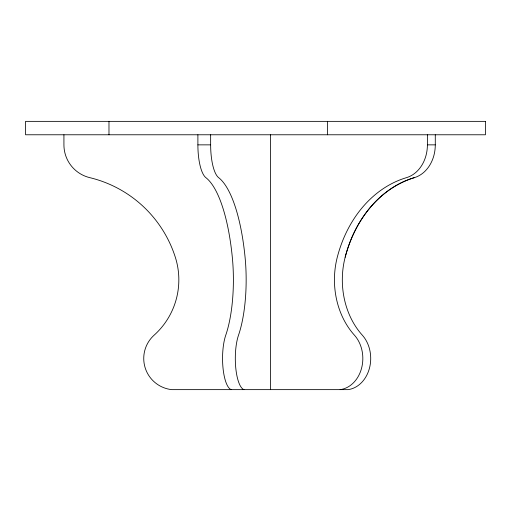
<?xml version="1.0" encoding="UTF-8"?>
<svg xmlns="http://www.w3.org/2000/svg" width="511" height="511" viewBox="0 0 511 511"><rect width="100%" height="100%" fill="white"/><g stroke="black" fill="none" stroke-linecap="round" stroke-linejoin="round"><path stroke-width="0.77" d="M197.891 134.776L197.891 144.856L210.647 144.856A33.726 10.424 -90 0 0 218.631 177.643A119.05 36.786 90 0 1 245.076 257.269A74.338 22.969 90 0 1 238.528 335.152A31.337 9.683 90 0 0 235.782 368.131A31.337 9.683 90 0 0 243.983 389.638M340.128 389.638A31.337 25.352 -90 0 0 361.596 368.131A31.337 25.352 -90 0 0 354.41 335.152A74.338 60.145 -90 0 1 337.273 257.269A119.05 96.311 90 0 1 406.5 177.643A33.726 27.281 90 0 0 427.4 144.856L435.283 144.856L435.283 134.776M427.4 134.776L427.4 144.856M327.398 121.363L327.398 134.776M270.555 134.776L270.555 389.638M210.647 134.776L210.647 144.856M108.977 121.363L108.977 134.776M63.926 134.776L63.926 144.856A33.726 33.726 0 0 0 89.757 177.643A119.05 119.05 0 0 1 175.33 257.269A74.338 74.338 0 0 1 154.15 335.152A31.337 31.337 0 0 0 171.798 389.638L348.017 389.638A31.337 25.352 90 0 0 369.479 368.131A31.337 25.352 90 0 0 362.299 335.152A74.338 60.145 90 0 1 345.155 257.269A119.05 96.311 90 0 1 414.389 177.643A33.726 27.281 -90 0 0 435.283 144.856M345.155 257.269A119.05 96.311 -90 0 1 414.389 177.643M231.221 389.638A31.337 9.683 -90 0 1 223.026 368.131A31.337 9.683 -90 0 1 225.766 335.152A74.338 22.969 -90 0 0 232.313 257.269A119.05 36.786 90 0 0 205.869 177.643A33.726 10.424 90 0 1 197.891 144.856M485.45 121.363L25.55 121.363L25.55 134.776L485.45 134.776L485.45 121.363"/></g></svg>
